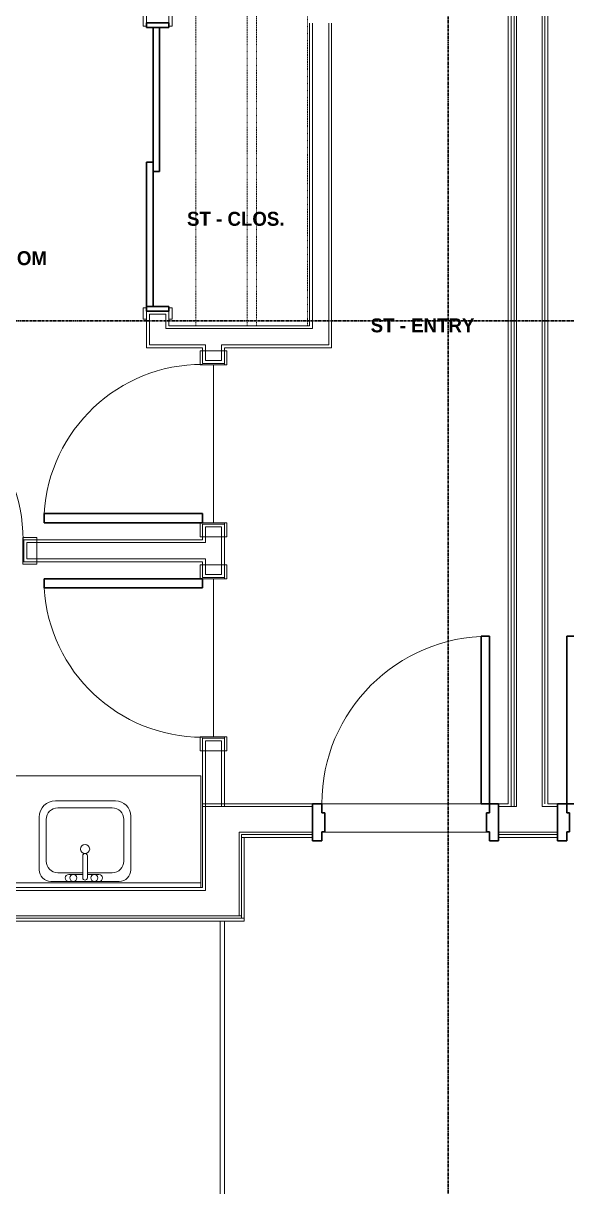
# Model space of a CAD drawing. Header units: inches. Extents: x -4093 to -1777, y 9773 to 12264.
# Drawn here: x -3245.6 to -3128.8, y 11661.1 to 11911.1 of the extents above; entities that cross this region are included whole.
import ezdxf

# ---------------------------------------------------------------- set-up
doc = ezdxf.new("R2010")
doc.units = ezdxf.units.IN
doc.header["$MEASUREMENT"] = 0
doc.linetypes.add('Dash', pattern=[0.25, 0.125, -0.125])
doc.linetypes.add('Grid Line 1_2_', pattern=[0.875, 0.5, -0.125, 0.125, -0.125])
for name, color, linetype, lineweight in [('0-1', 7, 'Continuous', 5), ('0-2', 7, 'Continuous', 9), ('0-3', 8, 'Continuous', 9), ('A-AREA-IDEN', 2, 'Continuous', 9), ('A-DOOR-1', 7, 'Continuous', 9), ('A-DOOR-2', 10, 'Continuous', 30), ('A-DOOR-FRAM-1', 10, 'Continuous', 30), ('A-FLOR-1', 7, 'Continuous', 9), ('A-FLOR-2', 192, 'Continuous', 9), ('A-WALL-1', 7, 'Continuous', 9), ('A-WALL-2', 250, 'Continuous', 18), ('I-WALL-1', 7, 'Continuous', 9), ('P-SANR-FIXT-1', 7, 'Continuous', 9), ('Q-CASE-1', 7, 'Continuous', 9), ('Q-CASE-HDLN-1', 7, 'Dash', 9), ('S-GRID-1', 1, 'Grid Line 1_2_', 30)]:
    doc.layers.add(name, color=color, linetype=linetype, lineweight=lineweight)
doc.styles.add('Century Gothic_B', font='GOTHICB.TTF', dxfattribs={"height": 3})

# ---------------------------------------------------------------- blocks, each defined once
blk = doc.blocks.new('SLIDING - FLUSH - SLIDING - FLUSH - 5-0 x 6-8-3934327-BACKGROUND - 2ND FLOOR')
at = {"layer": 'A-DOOR-1'}
for p, q in [((-30.25, 3), (-32.75, 3)), ((-32.75, 3), (-32.75, 2.25)), ((-30.25, 2.25), (-30.25, 3)), ((30.25, 3), (30.25, 2.25)), ((32.75, 3), (30.25, 3)), ((32.75, 2.25), (32.75, 3)), ((-32.75, 2.25), (-30.25, 2.25)), ((30.25, 2.25), (32.75, 2.25)), ((-30.25, -2.5), (-32.75, -2.5)), ((-32.75, -2.5), (-32.75, -3.25)), ((-30.25, -3.25), (-30.25, -2.5)), ((32.75, -2.5), (30.25, -2.5)), ((30.25, -2.5), (30.25, -3.25)), ((32.75, -3.25), (32.75, -2.5)), ((-32.75, -3.25), (-30.25, -3.25)), ((30.25, -3.25), (32.75, -3.25))]:
    blk.add_line(p, q, dxfattribs=at)
at = {"layer": 'A-DOOR-2'}
for p, q in [((1, 2.25), (-30, 2.25)), ((-30, 2.25), (-30, 0.87)), ((-30, 0.87), (1, 0.87)), ((30, 0.87), (-1, 0.87)), ((-1, 0.87), (-1, -0.5)), ((1, 0.87), (1, 2.25)), ((30, -0.5), (30, 0.87)), ((-1, -0.5), (30, -0.5))]:
    blk.add_line(p, q, dxfattribs=at)
at = {"layer": 'A-DOOR-FRAM-1'}
for p, q in [((-30, 2.25), (-31, 2.25)), ((-31, 2.25), (-31, -2.5)), ((-30, -2.5), (-30, 2.25)), ((31, 2.25), (30, 2.25)), ((30, 2.25), (30, -2.5)), ((31, -2.5), (31, 2.25)), ((-31, -2.5), (-30, -2.5)), ((30, -2.5), (31, -2.5))]:
    blk.add_line(p, q, dxfattribs=at)
blk = doc.blocks.new('SWING - SINGLE - FLUSH - SWING - FLUSH - 2-10 x 6-8 - PRIVACY-4346068-BACKGROUND - 2ND FLOOR')
at = {"layer": 'A-DOOR-1'}
for p, q in [((-20, 2.37), (-20, 2.87)), ((-20, 2.87), (-17, 2.87)), ((-17, 2.87), (-17, 2.37)), ((17, 2.37), (17, 2.87)), ((17, 2.87), (20, 2.87)), ((20, 2.87), (20, 2.37)), ((-20, 2.37), (-17, 2.37)), ((-20, -2.88), (-20, 2.37)), ((-17, 2.37), (-20, 2.37)), ((-17, 2.37), (-17, -2.88)), ((17, 2.37), (20, 2.37)), ((17, -2.88), (17, 2.37)), ((20, 2.37), (17, 2.37)), ((20, 2.37), (20, -2.88)), ((-17, -2.88), (-20, -2.88)), ((20, -2.88), (17, -2.88))]:
    blk.add_line(p, q, dxfattribs=at)
blk.add_arc((17, -2.38), 34.07, 180, 266.6343, dxfattribs=at)
at = {"layer": 'A-DOOR-2'}
for p, q in [((15, -2.38), (15, -36.38)), ((17, -2.38), (15, -2.38)), ((17, -2.38), (17, -36.38)), ((17, -36.38), (15, -36.38))]:
    blk.add_line(p, q, dxfattribs=at)
blk = doc.blocks.new('OD_CW_Closet - OD_CW_Closet-3786619-BACKGROUND - 2ND FLOOR')
at = {"layer": 'Q-CASE-HDLN-1'}
for p, q in [((68.99, 24), (0.74, 24)), ((0.74, 24), (0.74, 0)), ((68.99, 0), (68.99, 24)), ((0.74, 13), (68.99, 13)), ((0.74, 11), (68.99, 11)), ((0.74, 0), (68.99, 0))]:
    blk.add_line(p, q, dxfattribs=at)
blk = doc.blocks.new('SWING - SINGLE - FLUSH - SWING - FLUSH - 2-10 x 6-8 - PRIVACY-4346070-BACKGROUND - 2ND FLOOR')
at = {"layer": 'A-DOOR-1'}
for p, q in [((-20, 2.37), (-20, 2.87)), ((-20, 2.87), (-17, 2.87)), ((-17, 2.87), (-17, 2.37)), ((17, 2.37), (17, 2.87)), ((17, 2.87), (20, 2.87)), ((20, 2.87), (20, 2.37)), ((-20, 2.37), (-17, 2.37)), ((-20, -2.88), (-20, 2.37)), ((-17, 2.37), (-20, 2.37)), ((-17, 2.37), (-17, -2.88)), ((17, 2.37), (20, 2.37)), ((17, -2.88), (17, 2.37)), ((20, 2.37), (17, 2.37)), ((20, 2.37), (20, -2.88)), ((-17, -2.88), (-20, -2.88)), ((20, -2.88), (17, -2.88))]:
    blk.add_line(p, q, dxfattribs=at)
blk.add_arc((17, -2.38), 34.07, 180, 266.6343, dxfattribs=at)
at = {"layer": 'A-DOOR-2'}
for p, q in [((15, -2.38), (15, -36.38)), ((17, -2.38), (15, -2.38)), ((17, -2.38), (17, -36.38)), ((17, -36.38), (15, -36.38))]:
    blk.add_line(p, q, dxfattribs=at)
blk = doc.blocks.new('M_Sink Vanity-Square - 500 x 440mm-1372835-BACKGROUND - 2ND FLOOR')
at = {"layer": 'P-SANR-FIXT-1'}
for p, q in [((-5.72, 10.23), (7.14, 10.23)), ((-5.22, 8.73), (6.46, 8.73)), ((-9.22, -4.59), (-9.22, 6.73)), ((-7.72, -2.72), (-7.72, 6.23)), ((8.96, 6.23), (8.96, -2.72)), ((10.46, 6.91), (10.46, -4.59)), ((0.12, -6.33), (0.12, -1.59)), ((1.12, -6.33), (1.12, -1.59)), ((7.96, -7.09), (-6.72, -7.09)), ((0.12, -5.22), (-5.22, -5.22)), ((-2.88, -5.59), (0.12, -5.59)), ((3.62, -7.09), (-2.88, -7.09)), ((6.46, -5.22), (1.12, -5.22)), ((1.12, -5.59), (3.62, -5.59))]:
    blk.add_line(p, q, dxfattribs=at)
for centre, radius, start, end in [((-5.72, 6.73), 3.5, 90, 180), ((7.14, 6.91), 3.32, 360, 90), ((-5.22, 6.23), 2.5, 90, 180), ((6.46, 6.23), 2.5, 360, 90), ((0.62, -0.13), 1, 360, 180), ((0.62, -0.13), 1, 180, 0), ((0.62, -1.59), 0.5, 360, 180), ((-6.72, -4.59), 2.5, 180, 270), ((-5.22, -2.72), 2.5, 180, 270), ((6.46, -2.72), 2.5, 270, 360), ((7.96, -4.59), 2.5, 270, 0), ((-2.88, -6.34), 0.75, 90, 270), ((-1.88, -6.34), 0.75, 360, 180), ((-1.88, -6.34), 0.75, 180, 0), ((0.62, -6.33), 0.5, 180, 0), ((2.62, -6.34), 0.75, 0, 180), ((2.62, -6.34), 0.75, 180, 0), ((3.62, -6.34), 0.75, 270, 90)]:
    blk.add_arc(centre, radius, start, end, dxfattribs=at)
blk = doc.blocks.new('Bath Vanity - Bath Vanity 48_-3150017-BACKGROUND - 2ND FLOOR')
at = {"layer": 'Q-CASE-1'}
for p, q in [((24.74, 24), (-23.26, 24)), ((-23.26, 24), (-23.26, 1)), ((24.74, 1), (24.74, 24))]:
    blk.add_line(p, q, dxfattribs=at)
blk = doc.blocks.new('BATHROOM MIRROR - BATHROOM MIRROR 48_-3123886-BACKGROUND - 2ND FLOOR')
at = {"layer": 'Q-CASE-1'}
for p, q in [((-23.26, -23), (24.74, -23)), ((-23.26, -23), (-23.26, -24)), ((24.74, -24), (-23.26, -24)), ((24.74, -24), (24.74, -23))]:
    blk.add_line(p, q, dxfattribs=at)
blk = doc.blocks.new('SWING - SINGLE - FLUSH - SWING - FLUSH - 2-10 x 6-8 - PRIVACY-4346067-BACKGROUND - 2ND FLOOR')
at = {"layer": 'A-DOOR-1'}
for p, q in [((-17, 2.87), (-20, 2.87)), ((-20, 2.87), (-20, -2.38)), ((-17, -2.38), (-17, 2.87)), ((20, 2.87), (17, 2.87)), ((17, 2.87), (17, -2.38)), ((20, -2.38), (20, 2.87)), ((-20, -2.38), (-17, -2.38)), ((-17, -2.38), (-20, -2.38)), ((-20, -2.38), (-20, -2.88)), ((-17, -2.88), (-17, -2.38)), ((17, -2.38), (20, -2.38)), ((20, -2.38), (17, -2.38)), ((17, -2.38), (17, -2.88)), ((20, -2.88), (20, -2.38)), ((-20, -2.88), (-17, -2.88)), ((17, -2.88), (20, -2.88))]:
    blk.add_line(p, q, dxfattribs=at)
blk.add_arc((17, 2.37), 34.07, 93.3657, 180, dxfattribs=at)
at = {"layer": 'A-DOOR-2'}
for p, q in [((15, 2.37), (15, 36.38)), ((17, 36.38), (15, 36.38)), ((17, 2.37), (17, 36.38)), ((17, 2.37), (15, 2.37))]:
    blk.add_line(p, q, dxfattribs=at)
blk = doc.blocks.new('CTR - 1st Phase - Unit Layouts_rvt-1-BACKGROUND - 2ND FLOOR')
at = {"layer": 'A-FLOR-1'}
for p, q in [((-3204.72, 11803.74), (-3204.72, 11837.74)), ((-3204.72, 11757.74), (-3204.72, 11791.74)), ((-3202.35, 11743.37), (-3147.19, 11743.37)), ((-3145.44, 11743.37), (-3141.37, 11743.37)), ((-3132.87, 11743.37), (-3128.81, 11743.37)), ((-3207.47, 11725.37), (-3207.1, 11725.37))]:
    blk.add_line(p, q, dxfattribs=at)
at = {"layer": 'A-WALL-1'}
for p, q in [((-3184.1, 11911.12), (-3184.1, 11846.11)), ((-3179.35, 11841.36), (-3179.35, 11911.12)), ((-3214.35, 11849.24), (-3219.1, 11849.24)), ((-3219.1, 11849.24), (-3219.1, 11841.36)), ((-3214.35, 11846.11), (-3214.35, 11849.24)), ((-3184.1, 11846.11), (-3214.35, 11846.11)), ((-3219.1, 11841.36), (-3218.47, 11841.36)), ((-3218.47, 11841.36), (-3214.35, 11841.36)), ((-3214.35, 11841.36), (-3207.1, 11841.36)), ((-3207.1, 11841.36), (-3207.1, 11837.99)), ((-3202.35, 11837.99), (-3202.35, 11841.36)), ((-3202.35, 11841.36), (-3184.1, 11841.36)), ((-3184.1, 11841.36), (-3179.97, 11841.36)), ((-3179.97, 11841.36), (-3179.35, 11841.36)), ((-3207.1, 11837.99), (-3202.35, 11837.99)), ((-3202.35, 11803.49), (-3207.1, 11803.49)), ((-3207.1, 11803.49), (-3207.1, 11800.11)), ((-3202.35, 11791.99), (-3202.35, 11803.49)), ((-3207.1, 11800.11), (-3245.47, 11800.11)), ((-3245.47, 11800.11), (-3245.47, 11795.36)), ((-3245.47, 11795.36), (-3207.1, 11795.36)), ((-3207.1, 11795.36), (-3207.1, 11791.99)), ((-3207.1, 11791.99), (-3202.35, 11791.99)), ((-3202.35, 11757.49), (-3207.1, 11757.49)), ((-3207.1, 11757.49), (-3207.1, 11742.74)), ((-3202.35, 11742.74), (-3202.35, 11757.49)), ((-3207.1, 11742.74), (-3202.35, 11742.74))]:
    blk.add_line(p, q, dxfattribs=at)
at = {"layer": 'A-WALL-2'}
for p, q in [((-3183.47, 11845.49), (-3183.47, 11911.12)), ((-3179.97, 11841.99), (-3179.97, 11911.12)), ((-3216.72, 11848.61), (-3218.47, 11848.61)), ((-3218.47, 11848.61), (-3218.47, 11841.99)), ((-3214.97, 11848.61), (-3216.72, 11848.61)), ((-3214.97, 11845.49), (-3214.97, 11848.61)), ((-3214.35, 11845.49), (-3214.97, 11845.49)), ((-3184.1, 11845.49), (-3214.35, 11845.49)), ((-3183.47, 11845.49), (-3184.1, 11845.49)), ((-3214.97, 11841.99), (-3218.47, 11841.99)), ((-3214.35, 11841.99), (-3214.97, 11841.99)), ((-3206.47, 11841.99), (-3214.35, 11841.99)), ((-3206.47, 11841.99), (-3206.47, 11841.36)), ((-3206.47, 11841.36), (-3206.47, 11838.61)), ((-3202.97, 11841.99), (-3202.97, 11841.36)), ((-3184.1, 11841.99), (-3202.97, 11841.99)), ((-3202.97, 11838.61), (-3202.97, 11841.36)), ((-3183.47, 11841.99), (-3184.1, 11841.99)), ((-3179.97, 11841.99), (-3183.47, 11841.99)), ((-3206.47, 11838.61), (-3204.72, 11838.61)), ((-3204.72, 11838.61), (-3202.97, 11838.61)), ((-3204.72, 11802.86), (-3206.47, 11802.86)), ((-3206.47, 11802.86), (-3206.47, 11799.49)), ((-3202.97, 11802.86), (-3204.72, 11802.86)), ((-3202.97, 11792.61), (-3202.97, 11802.86)), ((-3244.85, 11799.49), (-3244.85, 11797.74)), ((-3207.1, 11799.49), (-3244.85, 11799.49)), ((-3207.1, 11799.49), (-3206.47, 11799.49)), ((-3244.85, 11797.74), (-3244.85, 11795.99)), ((-3244.85, 11795.99), (-3207.1, 11795.99)), ((-3207.1, 11795.99), (-3206.47, 11795.99)), ((-3206.47, 11795.99), (-3206.47, 11792.61)), ((-3206.47, 11792.61), (-3204.72, 11792.61)), ((-3204.72, 11792.61), (-3202.97, 11792.61)), ((-3204.72, 11756.86), (-3206.47, 11756.86)), ((-3206.47, 11756.86), (-3206.47, 11742.74)), ((-3202.97, 11756.86), (-3204.72, 11756.86)), ((-3202.97, 11742.74), (-3202.97, 11756.86))]:
    blk.add_line(p, q, dxfattribs=at)
at = {"layer": '0-2'}
for name, p, rotation in [('OD_CW_Closet - OD_CW_Closet-3786619-BACKGROUND - 2ND FLOOR', (-3208.51, 11915.1), 270.000000000021), ('SLIDING - FLUSH - SLIDING - FLUSH - 5-0 x 6-8-3934327-BACKGROUND - 2ND FLOOR', (-3216.85, 11880.24), 90.00000000004533), ('SWING - SINGLE - FLUSH - SWING - FLUSH - 2-10 x 6-8 - PRIVACY-4346068-BACKGROUND - 2ND FLOOR', (-3204.72, 11820.74), 270.0000000000333), ('SWING - SINGLE - FLUSH - SWING - FLUSH - 2-10 x 6-8 - PRIVACY-4346070-BACKGROUND - 2ND FLOOR', (-3262.72, 11797.74), 180), ('SWING - SINGLE - FLUSH - SWING - FLUSH - 2-10 x 6-8 - PRIVACY-4346067-BACKGROUND - 2ND FLOOR', (-3204.72, 11774.74), 90.00000000003335)]:
    blk.add_blockref(name, p, dxfattribs=dict(at, rotation=rotation))
for name, p in [('Bath Vanity - Bath Vanity 48_-3150017-BACKGROUND - 2ND FLOOR', (-3232.21, 11725.36)), ('M_Sink Vanity-Square - 500 x 440mm-1372835-BACKGROUND - 2ND FLOOR', (-3232.95, 11733.77)), ('BATHROOM MIRROR - BATHROOM MIRROR 48_-3123886-BACKGROUND - 2ND FLOOR', (-3232.21, 11749.37))]:
    blk.add_blockref(name, p, dxfattribs=at)
blk = doc.blocks.new('HOLLOW METAL - UNIT DOOR-2191978-BACKGROUND - 2ND FLOOR')
at = {"layer": 'A-DOOR-1'}
blk.add_arc((18, 3.875), 36, 90, 180, dxfattribs=at)
at = {"layer": 'A-DOOR-2'}
for p, q in [((18, 39.875), (16.25, 39.875)), ((16.25, 39.875), (16.25, 3.875)), ((18, 3.875), (18, 39.875)), ((16.25, 3.875), (18, 3.875))]:
    blk.add_line(p, q, dxfattribs=at)
at = {"layer": 'A-DOOR-FRAM-1'}
for p, q in [((-18, 3.875), (-20, 3.875)), ((-20, 3.875), (-20, -4.125)), ((-18, 1.9375), (-18, 3.875)), ((18, 3.875), (18, 1.9375)), ((20, 3.875), (18, 3.875)), ((20, -4.125), (20, 3.875)), ((-17.375, 1.9375), (-18, 1.9375)), ((-17.375, -2.1875), (-17.375, 1.9375)), ((18, 1.9375), (17.375, 1.9375)), ((17.375, 1.9375), (17.375, -2.1875)), ((-18, -4.125), (-18, -2.1875)), ((-18, -2.1875), (-17.375, -2.1875)), ((17.375, -2.1875), (18, -2.1875)), ((18, -2.1875), (18, -4.125)), ((-20, -4.125), (-18, -4.125)), ((18, -4.125), (20, -4.125))]:
    blk.add_line(p, q, dxfattribs=at)
blk = doc.blocks.new('HOLLOW METAL - UNIT DOOR-2191977-BACKGROUND - 2ND FLOOR')
at = {"layer": 'A-DOOR-1'}
blk.add_arc((18, -3.875), 36, 180, 270, dxfattribs=at)
at = {"layer": 'A-DOOR-2'}
for p, q in [((16.25, -3.875), (18, -3.875)), ((16.25, -39.875), (16.25, -3.875)), ((18, -3.875), (18, -39.875)), ((18, -39.875), (16.25, -39.875))]:
    blk.add_line(p, q, dxfattribs=at)
at = {"layer": 'A-DOOR-FRAM-1'}
for p, q in [((-20, 4.125), (-18, 4.125)), ((-20, -3.875), (-20, 4.125)), ((-18, 4.125), (-18, 2.1875)), ((18, 4.125), (20, 4.125)), ((18, 2.1875), (18, 4.125)), ((20, 4.125), (20, -3.875)), ((-18, 2.1875), (-17.375, 2.1875)), ((-17.375, 2.1875), (-17.375, -1.9375)), ((17.375, 2.1875), (18, 2.1875)), ((17.375, -1.9375), (17.375, 2.1875)), ((-18, -1.9375), (-18, -3.875)), ((-17.375, -1.9375), (-18, -1.9375)), ((18, -1.9375), (17.375, -1.9375)), ((18, -3.875), (18, -1.9375)), ((-18, -3.875), (-20, -3.875)), ((20, -3.875), (18, -3.875))]:
    blk.add_line(p, q, dxfattribs=at)
blk = doc.blocks.new('CTR - 1st Phase - Common Walls_rvt-1-BACKGROUND - 2ND FLOOR')
at = {"layer": 'A-WALL-2'}
for p, q in [((-3140.75, 11743.36), (-3140.75, 12110.34)), ((-3140.12, 11743.36), (-3140.12, 12110.34)), ((-3139.62, 11743.36), (-3139.62, 12110.34)), ((-3134.12, 11743.36), (-3134.12, 12110.34)), ((-3133.5, 11743.36), (-3133.5, 12110.34)), ((-3140.75, 11742.74), (-3140.75, 11743.36)), ((-3140.12, 11742.74), (-3140.12, 11743.36)), ((-3139.62, 11742.74), (-3139.62, 11743.36)), ((-3134.12, 11742.74), (-3134.12, 11743.36)), ((-3206.47, 11742.74), (-3199.22, 11742.74)), ((-3206.47, 11724.74), (-3206.47, 11742.74)), ((-3199.22, 11742.74), (-3198.1, 11742.74)), ((-3183.44, 11742.74), (-3198.1, 11742.74)), ((-3141.37, 11742.74), (-3143.44, 11742.74)), ((-3140.75, 11742.74), (-3141.37, 11742.74)), ((-3140.12, 11742.74), (-3140.75, 11742.74)), ((-3139.62, 11742.74), (-3140.12, 11742.74)), ((-3134.12, 11742.74), (-3130.81, 11742.74)), ((-3199.22, 11737.24), (-3198.72, 11737.24)), ((-3199.22, 11719.24), (-3199.22, 11737.24)), ((-3198.72, 11737.24), (-3198.1, 11737.24)), ((-3198.72, 11736.11), (-3198.72, 11736.74)), ((-3198.72, 11736.74), (-3198.1, 11736.74)), ((-3198.72, 11736.11), (-3198.72, 11736.74)), ((-3198.72, 11736.11), (-3198.1, 11736.11)), ((-3198.72, 11719.24), (-3198.72, 11736.11)), ((-3183.44, 11737.24), (-3198.1, 11737.24)), ((-3183.44, 11736.74), (-3198.1, 11736.74)), ((-3141.37, 11737.24), (-3143.44, 11737.24)), ((-3141.37, 11736.74), (-3143.44, 11736.74)), ((-3140.12, 11737.24), (-3141.37, 11737.24)), ((-3140.75, 11736.74), (-3141.37, 11736.74)), ((-3140.12, 11736.74), (-3140.75, 11736.74)), ((-3139.62, 11737.24), (-3140.12, 11737.24)), ((-3140.12, 11736.74), (-3139.62, 11736.74)), ((-3139.62, 11737.24), (-3130.81, 11737.24)), ((-3139.62, 11736.74), (-3130.81, 11736.74)), ((-3334.91, 11724.74), (-3207.1, 11724.74)), ((-3206.47, 11724.74), (-3207.1, 11724.74)), ((-3342.04, 11719.24), (-3207.1, 11719.24)), ((-3342.04, 11718.74), (-3207.1, 11718.74)), ((-3206.47, 11719.24), (-3207.1, 11719.24)), ((-3198.72, 11718.74), (-3207.1, 11718.74)), ((-3199.22, 11719.24), (-3206.47, 11719.24)), ((-3198.72, 11719.24), (-3199.22, 11719.24)), ((-3198.72, 11719.24), (-3198.72, 11718.74)), ((-3198.72, 11718.74), (-3198.72, 11719.24)), ((-3198.1, 11718.74), (-3198.72, 11718.74))]:
    blk.add_line(p, q, dxfattribs=at)
at = {"layer": 'I-WALL-1'}
for p, q in [((-3141.37, 12110.34), (-3141.37, 11743.36)), ((-3132.87, 11743.36), (-3132.87, 12110.34)), ((-3207.1, 11743.36), (-3207.1, 11725.36)), ((-3206.47, 11743.36), (-3207.1, 11743.36)), ((-3198.1, 11743.36), (-3206.47, 11743.36)), ((-3183.44, 11743.36), (-3198.1, 11743.36)), ((-3141.37, 11743.36), (-3143.44, 11743.36)), ((-3130.81, 11743.36), (-3132.87, 11743.36)), ((-3198.1, 11736.11), (-3183.44, 11736.11)), ((-3198.1, 11718.74), (-3198.1, 11736.11)), ((-3143.44, 11736.11), (-3141.37, 11736.11)), ((-3141.37, 11736.11), (-3140.75, 11736.11)), ((-3140.75, 11736.11), (-3130.81, 11736.11)), ((-3207.1, 11725.36), (-3295.79, 11725.36)), ((-3198.1, 11718.11), (-3198.1, 11718.74)), ((-3342.54, 11718.11), (-3207.1, 11718.11)), ((-3207.1, 11718.11), (-3198.1, 11718.11))]:
    blk.add_line(p, q, dxfattribs=at)
at = {"layer": '0-3'}
blk.add_blockref('HOLLOW METAL - UNIT DOOR-2191978-BACKGROUND - 2ND FLOOR', (-3163.44, 11739.49), dxfattribs=at)
at = {"layer": '0-3', "rotation": 180}
blk.add_blockref('HOLLOW METAL - UNIT DOOR-2191977-BACKGROUND - 2ND FLOOR', (-3110.81, 11739.49), dxfattribs=at)
blk = doc.blocks.new('CTR - 1st Phase - Structure_rvt-1-BACKGROUND - 2ND FLOOR')
at = {"layer": 'S-GRID-1'}
for p, q in [((-3154.32, 9772.61), (-3154.32, 12247.5)), ((-1777.25, 11847.19), (-4076.95, 11847.19))]:
    blk.add_line(p, q, dxfattribs=at)

msp = doc.modelspace()

# ---------------------------------------------------------------- linework, layer by layer
at = {"layer": 'A-FLOR-2'}
for p, q in [((-3145.44, 11737.24), (-3181.44, 11737.24)), ((-3203.32, 11647.86), (-3203.32, 11718.11)), ((-3202.37, 11718.11), (-3202.37, 11647.86))]:
    msp.add_line(p, q, dxfattribs=at)

# ---------------------------------------------------------------- block references
at = {"layer": '0-1'}
for name in ['CTR - 1st Phase - Structure_rvt-1-BACKGROUND - 2ND FLOOR', 'CTR - 1st Phase - Unit Layouts_rvt-1-BACKGROUND - 2ND FLOOR', 'CTR - 1st Phase - Common Walls_rvt-1-BACKGROUND - 2ND FLOOR']:
    msp.add_blockref(name, (0, 0), dxfattribs=at)

# ---------------------------------------------------------------- texts
at = {"layer": 'A-AREA-IDEN', "char_height": 3, "attachment_point": 1, "style": 'Century Gothic_B'}
for s, insert, width in [('ST - CLOS.', (-3210.41, 11870.59), 24.543), ('BEDROOM', (-3261.46, 11862.13), 25.755), ('ST - ENTRY', (-3170.94, 11847.69), 24.745)]:
    msp.add_mtext(s, dxfattribs=dict(at, insert=insert, width=width))

doc.saveas('drawing.dxf')
